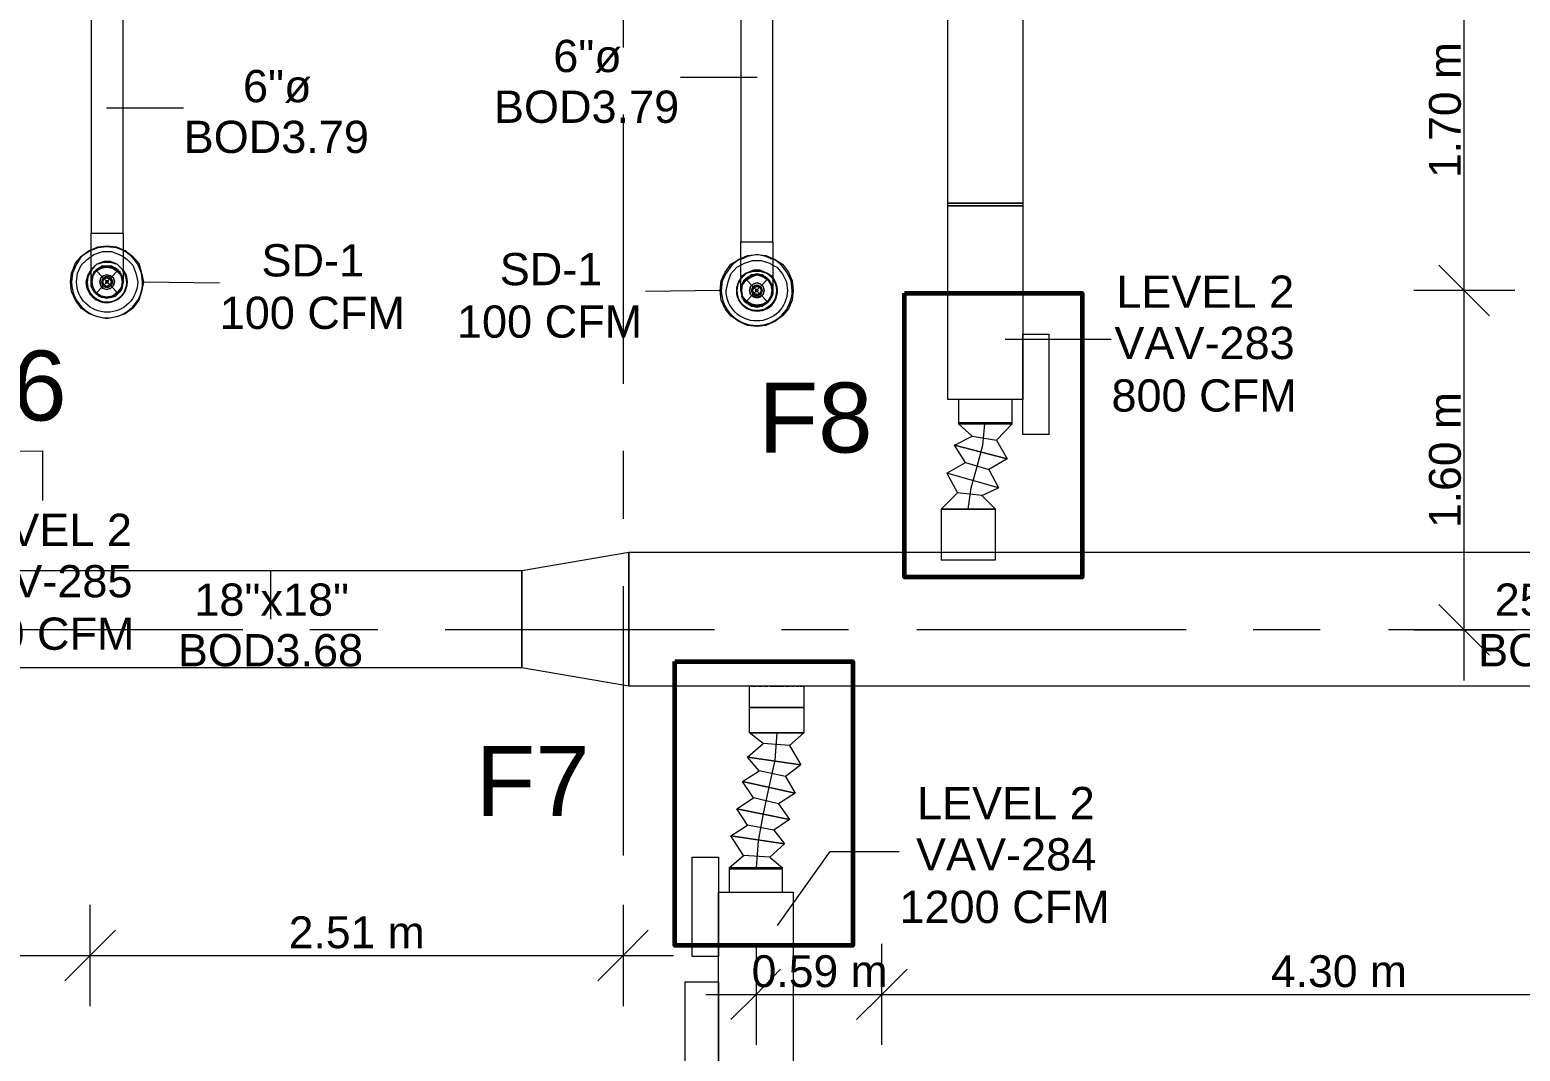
# Model space of a CAD drawing. Header units: metres. Extents: x -2 to 207, y -8 to 52.
# Drawn here: x 28.02 to 35.04, y 11.99 to 16.8 of the extents above; entities that cross this region are included whole.
import ezdxf

# ---------------------------------------------------------------- set-up
doc = ezdxf.new("R2010")
doc.units = ezdxf.units.M
doc.layers.add('HVAC - Ductos', color=5, linetype='Continuous', lineweight=0)
doc.layers.add('PDF_Text', color=7, linetype='Continuous', lineweight=0)
doc.layers.add('PDF_Geometry', color=7, linetype='Continuous', lineweight=0, true_color=0xaaaaaa)
doc.styles.add('PDF Arial-BoldMT-Identity-H', font='arial.ttf')
doc.styles.add('PDF Helvetica', font='')
doc.styles.get('PDF Helvetica').set_extended_font_data('Helvetica')

msp = doc.modelspace()

# ---------------------------------------------------------------- linework, layer by layer
at = {"layer": 'HVAC - Ductos', "lineweight": 0}
for points in [[(34.7745, 13.7378), (34.7745, 15.575), (34.7745, 17.2794), (34.7745, 19.2175)], [(28.3051, 17.0045), (28.3051, 15.8454), (28.3142, 15.8454), (28.328, 15.8454), (28.3418, 15.8454), (28.36, 15.8454), (28.3784, 15.8454), (28.4013, 15.8454), (28.4196, 15.8454), (28.4334, 15.8454), (28.4471, 15.8454), (28.4517, 15.8454), (28.4563, 15.8454), (28.4563, 17.0045)], [(31.4435, 16.5785), (31.0816, 16.5785)], [(28.3784, 16.4364), (28.7404, 16.4364)], [(28.3051, 15.6163), (28.3051, 15.6346), (28.3051, 15.6575), (28.3051, 15.6942), (28.3051, 15.74), (28.3051, 15.7904), (28.3051, 15.8454), (28.3142, 15.8454), (28.328, 15.8454), (28.3418, 15.8454), (28.36, 15.8454), (28.3784, 15.8454), (28.4013, 15.8454), (28.4196, 15.8454), (28.4334, 15.8454), (28.4471, 15.8454), (28.4517, 15.8454), (28.4563, 15.8454), (28.4563, 15.8087), (28.4563, 15.7583), (28.4563, 15.7079), (28.4563, 15.6712), (28.4563, 15.6392), (28.4563, 15.6209), (28.4563, 15.6163), (28.4517, 15.5933), (28.4471, 15.575), (28.4334, 15.5613), (28.4196, 15.5476), (28.4334, 15.5613), (28.4471, 15.575), (28.4517, 15.5933), (28.4563, 15.6163), (28.4563, 15.6209), (28.4563, 15.6163)], [(31.3657, 15.575), (31.3657, 15.5796), (31.3657, 15.5933), (31.3657, 15.6209), (31.3657, 15.653), (31.3657, 15.6988), (31.3657, 15.7492), (31.3657, 15.8041), (31.3703, 15.8041), (31.3748, 15.8041), (31.3885, 15.8041), (31.4023, 15.8041), (31.4207, 15.8041), (31.4435, 15.8041), (31.4619, 15.8041), (31.4802, 15.8041), (31.4939, 15.8041), (31.5077, 15.8041), (31.5169, 15.8041), (31.5169, 15.7674), (31.5169, 15.717), (31.5169, 15.6712), (31.5169, 15.63), (31.5169, 15.6025), (31.5169, 15.5796), (31.5169, 15.575), (31.5169, 15.5567), (31.5077, 15.5384), (31.4939, 15.5201), (31.4802, 15.5109), (31.4619, 15.5017), (31.4435, 15.4971), (31.4207, 15.5017), (31.4069, 15.5109), (31.4207, 15.5017), (31.4435, 15.4971), (31.4619, 15.5017), (31.4802, 15.5109), (31.4939, 15.5201), (31.5077, 15.5384), (31.5169, 15.5567), (31.5169, 15.575), (31.5169, 15.5842), (31.5169, 15.575)], [(28.4563, 15.7674), (28.4655, 15.7629), (28.5021, 15.7354), (28.5296, 15.7034), (28.5433, 15.6575), (28.5525, 15.6163), (28.5433, 15.5705), (28.5296, 15.5292), (28.5021, 15.4925), (28.4655, 15.4651), (28.4242, 15.4513), (28.3784, 15.4421), (28.3372, 15.4513), (28.2959, 15.4651), (28.2592, 15.4925), (28.2318, 15.5292), (28.2134, 15.5705), (28.2089, 15.6163), (28.2134, 15.6575), (28.2318, 15.7034), (28.2592, 15.7354), (28.2959, 15.7629), (28.3051, 15.7674)], [(28.3051, 15.7674), (28.3372, 15.7812), (28.3784, 15.7858), (28.4242, 15.7812), (28.4563, 15.7674)], [(28.4563, 15.7629), (28.4242, 15.7766), (28.3784, 15.7812), (28.3372, 15.7766), (28.3051, 15.7629)], [(28.3051, 15.7354), (28.3188, 15.7446), (28.36, 15.7583), (28.4013, 15.7583), (28.4379, 15.7446), (28.4563, 15.7354)], [(31.5169, 15.7216), (31.4848, 15.7354), (31.4435, 15.7446), (31.3977, 15.7354), (31.3657, 15.7216)], [(31.3657, 15.7262), (31.3977, 15.74), (31.4435, 15.7446), (31.4848, 15.74), (31.5169, 15.7262)], [(28.3142, 15.6484), (28.328, 15.6667), (28.3509, 15.6804)], [(28.3463, 15.685), (28.3509, 15.685), (28.3554, 15.685), (28.3784, 15.6896), (28.4059, 15.685), (28.4105, 15.685)], [(28.4105, 15.6804), (28.4334, 15.6667), (28.4471, 15.6484), (28.4517, 15.6438), (28.4517, 15.6392)], [(31.5169, 15.7262), (31.526, 15.7216), (31.5627, 15.6988), (31.5902, 15.6621), (31.6085, 15.6209), (31.613, 15.575), (31.6085, 15.5292), (31.5902, 15.488), (31.5627, 15.4559), (31.526, 15.4285), (31.4848, 15.4101), (31.4435, 15.4055), (31.3977, 15.4101), (31.3565, 15.4285), (31.3199, 15.4559), (31.2923, 15.488), (31.274, 15.5292), (31.2694, 15.575), (31.274, 15.6209), (31.2923, 15.6621), (31.3199, 15.6988), (31.3565, 15.7216), (31.3657, 15.7262)], [(31.3657, 15.6942), (31.384, 15.7034), (31.4207, 15.717), (31.4619, 15.717), (31.5031, 15.7034), (31.5169, 15.6942)], [(34.6553, 15.6942), (34.7745, 15.575), (34.8936, 15.4559)], [(28.3509, 15.5476), (28.328, 15.5613), (28.3142, 15.5796), (28.3097, 15.5979), (28.3051, 15.6163), (28.3097, 15.6346), (28.3142, 15.653), (28.3051, 15.6346), (28.3051, 15.6209)], [(28.3097, 15.5887), (28.3051, 15.6163), (28.3097, 15.6392), (28.3097, 15.6438), (28.3097, 15.6484)], [(28.3097, 15.5842), (28.3097, 15.5887)], [(28.4563, 15.6209), (28.4517, 15.6346), (28.4517, 15.6163), (28.4517, 15.5979), (28.4425, 15.5796), (28.4334, 15.5613)], [(28.4471, 15.6392), (28.4517, 15.6163), (28.4471, 15.5887)], [(28.4517, 15.5887), (28.4517, 15.5842), (28.4471, 15.5842)], [(28.5525, 15.6163), (28.9098, 15.6117)], [(31.5169, 15.5842), (31.5169, 15.5933), (31.5077, 15.6117), (31.4939, 15.63), (31.4802, 15.6392), (31.4619, 15.6484), (31.4435, 15.653), (31.4207, 15.6484), (31.4023, 15.6392), (31.3885, 15.63), (31.3748, 15.6117), (31.3703, 15.5933), (31.3657, 15.5842)], [(31.4069, 15.5109), (31.3885, 15.5247), (31.3794, 15.5384), (31.3703, 15.5567), (31.3703, 15.575), (31.3703, 15.5933), (31.3794, 15.6117), (31.3885, 15.6254), (31.4069, 15.6392), (31.4207, 15.6484), (31.4435, 15.6484), (31.4619, 15.6484), (31.4802, 15.6392), (31.4939, 15.6254), (31.5077, 15.6117), (31.5123, 15.5933), (31.5169, 15.575), (31.5123, 15.5567), (31.5077, 15.5384), (31.4939, 15.5247), (31.4802, 15.5109), (31.4619, 15.5063), (31.4435, 15.5017), (31.4207, 15.5063), (31.4069, 15.5109), (31.4023, 15.5109)], [(31.3703, 15.6025), (31.3703, 15.6071)], [(31.3748, 15.5521), (31.3703, 15.575), (31.3748, 15.6025)], [(31.3748, 15.6071), (31.3885, 15.6254), (31.4115, 15.6438), (31.4161, 15.6484)], [(31.4161, 15.6438), (31.4435, 15.6484), (31.4665, 15.6438)], [(31.4665, 15.6484), (31.471, 15.6438), (31.4756, 15.6438)], [(31.471, 15.6438), (31.4939, 15.6254), (31.5077, 15.6071)], [(31.5123, 15.6071), (31.5123, 15.6025), (31.5169, 15.575), (31.5123, 15.5521)], [(28.328, 15.5659), (28.3142, 15.5842)], [(28.328, 15.5613), (28.3418, 15.5521), (28.36, 15.543), (28.3784, 15.543), (28.3967, 15.543), (28.4151, 15.5521), (28.4334, 15.5613), (28.4105, 15.5476)], [(28.3554, 15.543), (28.3509, 15.543), (28.3463, 15.5476)], [(28.4059, 15.5476), (28.3784, 15.543), (28.3554, 15.5476)], [(28.4105, 15.5476), (28.4105, 15.543), (28.4059, 15.543)], [(28.4471, 15.5842), (28.4334, 15.5659)], [(31.2694, 15.575), (30.9167, 15.5705)], [(31.3703, 15.543), (31.3703, 15.5476)], [(31.4115, 15.5109), (31.3885, 15.5247), (31.3748, 15.543)], [(31.5077, 15.543), (31.4939, 15.5247), (31.471, 15.5109)], [(31.5123, 15.5476), (31.5123, 15.543)], [(35.0127, 15.575), (34.7745, 15.575), (34.5362, 15.575)], [(31.4161, 15.5063), (31.4115, 15.5063)], [(31.4665, 15.5063), (31.4435, 15.5017), (31.4161, 15.5063)], [(31.4756, 15.5063), (31.471, 15.5063), (31.4665, 15.5063)], [(32.6119, 15.3459), (33.1113, 15.3459)], [(32.4561, 14.8878), (32.3919, 14.9473), (32.6439, 14.9473), (32.5707, 14.8695), (32.621, 14.7824), (32.3736, 14.8465), (32.4561, 14.8878), (32.5707, 14.8695)], [(32.3919, 14.9473), (32.3965, 14.9473), (32.4149, 14.9473), (32.4423, 14.9473), (32.479, 14.9473), (32.5157, 14.9473), (32.5569, 14.9473), (32.5935, 14.9473), (32.621, 14.9473), (32.6394, 14.9473), (32.6439, 14.9473)], [(32.4378, 14.5442), (32.4515, 14.645), (32.479, 14.7458), (32.5065, 14.8465), (32.5157, 14.9473)], [(27.265, 14.8099), (28.076, 14.8191), (28.076, 14.5854)], [(32.4241, 14.764), (32.3736, 14.8465), (32.621, 14.7824), (32.534, 14.732), (32.5798, 14.645), (32.337, 14.7137), (32.4241, 14.764), (32.534, 14.732)], [(32.5661, 14.3425), (32.5661, 14.5442), (32.5019, 14.6083), (32.5798, 14.645), (32.337, 14.7137), (32.3874, 14.622)], [(32.5019, 14.6083), (32.3874, 14.622), (32.3095, 14.5442), (32.3095, 14.3425)], [(32.3095, 14.3425), (32.3095, 14.3059), (32.3141, 14.3059), (32.3278, 14.3059), (32.3461, 14.3059), (32.3736, 14.3059), (32.4057, 14.3059), (32.4378, 14.3059), (32.4699, 14.3059), (32.5019, 14.3059), (32.5294, 14.3059), (32.5477, 14.3059), (32.5615, 14.3059), (32.5661, 14.3059), (32.5661, 14.3425)], [(29.1527, 14.0264), (29.1527, 14.2555)], [(34.6553, 14.0952), (34.7745, 13.976), (34.8936, 13.8569)], [(34.5362, 13.976), (34.7745, 13.976), (35.0127, 13.976)], [(31.5948, 13.4308), (31.6497, 13.3392), (31.3977, 13.3758), (31.471, 13.44), (31.4069, 13.4904), (31.6634, 13.4904), (31.4069, 13.4904), (31.4069, 13.6095), (31.4069, 13.7103), (31.4115, 13.7103)], [(31.4161, 13.7103), (31.4207, 13.7103), (31.4252, 13.7103)], [(31.4298, 13.7103), (31.4344, 13.7103), (31.439, 13.7103)], [(31.4481, 13.7103), (31.4573, 13.7103), (31.4665, 13.7103)], [(31.6589, 13.7103), (31.6634, 13.7103), (31.6634, 13.6095), (31.6634, 13.4904), (31.5948, 13.4308), (31.471, 13.44)], [(31.4756, 13.7103), (31.4802, 13.7103), (31.4939, 13.7103)], [(31.5031, 13.7103), (31.5077, 13.7103), (31.5352, 13.7103), (31.5627, 13.7103), (31.5672, 13.7103)], [(31.5764, 13.7103), (31.5902, 13.7103), (31.5948, 13.7103)], [(31.6039, 13.7103), (31.613, 13.7103), (31.6176, 13.7103)], [(31.6268, 13.7103), (31.6314, 13.7103), (31.6406, 13.7103)], [(31.6452, 13.7103), (31.6497, 13.7103), (31.6543, 13.7103)], [(31.5352, 13.4904), (31.526, 13.3621), (31.4985, 13.2338), (31.471, 13.1101), (31.4481, 12.9818), (31.439, 12.8535)], [(31.5764, 13.2842), (31.6222, 13.2063), (31.3748, 13.2613), (31.4527, 13.3117), (31.3977, 13.3758), (31.6497, 13.3392), (31.5764, 13.2842), (31.4527, 13.3117)], [(31.5443, 13.1559), (31.5948, 13.0826), (31.3473, 13.133), (31.4252, 13.1834), (31.3748, 13.2613), (31.6222, 13.2063), (31.5443, 13.1559), (31.4252, 13.1834)], [(31.5214, 13.0322), (31.5718, 12.968), (31.3199, 13.0047), (31.3977, 13.0551), (31.3473, 13.133), (31.5948, 13.0826), (31.5214, 13.0322), (31.3977, 13.0551)], [(31.5031, 12.9039), (31.5627, 12.8535), (31.3107, 12.8535), (31.3794, 12.9131), (31.3199, 13.0047), (31.5718, 12.968), (31.5031, 12.9039), (31.3794, 12.9131)], [(31.5398, 12.5832), (31.7872, 12.9314), (32.1125, 12.9314)], [(31.5627, 12.8535), (31.5581, 12.8535), (31.5398, 12.8535), (31.5123, 12.8535), (31.4756, 12.8535), (31.439, 12.8535), (31.3977, 12.8535), (31.3611, 12.8535), (31.3336, 12.8535), (31.3153, 12.8535), (31.3107, 12.8535)], [(28.3005, 12.2029), (28.3005, 12.4412), (28.3005, 12.6794)], [(30.8113, 12.6794), (30.8113, 12.4412), (30.8113, 12.2029)], [(28.4196, 12.5603), (28.3005, 12.4412), (28.1814, 12.322)], [(30.9304, 12.5603), (30.8113, 12.4412), (30.6921, 12.322)], [(21.3913, 12.4412), (28.3005, 12.4412), (31.0496, 12.4412)], [(31.439, 12.4961), (31.439, 12.2579), (31.439, 12.0196)], [(32.03, 12.0196), (32.03, 12.2579), (32.03, 12.4961)], [(31.5535, 12.377), (31.439, 12.2579), (31.3199, 12.1387)], [(32.1492, 12.377), (32.03, 12.2579), (31.9109, 12.1387)], [(31.2007, 12.2579), (32.03, 12.2579), (36.3322, 12.2579), (40.245, 12.2579)]]:
    msp.add_lwpolyline(points, dxfattribs=at)
for points in [[(32.6944, 17.4994), (32.6944, 15.9874), (32.3416, 15.9874), (32.3416, 17.4994)], [(31.5169, 16.9541), (31.5077, 16.9541), (31.4939, 16.9541), (31.4802, 16.9541), (31.4619, 16.9541), (31.4435, 16.9541), (31.4207, 16.9541), (31.4023, 16.9541), (31.3885, 16.9541), (31.3748, 16.9541), (31.3703, 16.9541), (31.3657, 16.9541), (31.3657, 15.8041), (31.3703, 15.8041), (31.3748, 15.8041), (31.3885, 15.8041), (31.4023, 15.8041), (31.4207, 15.8041), (31.4435, 15.8041), (31.4619, 15.8041), (31.4802, 15.8041), (31.4939, 15.8041), (31.5077, 15.8041), (31.5169, 15.8041)], [(32.3416, 15.9737), (32.3416, 15.9874), (32.6944, 15.9874), (32.6944, 15.9737)], [(32.3416, 15.0619), (32.3416, 15.9737), (32.6944, 15.9737), (32.6944, 15.0619)], [(28.3051, 15.6712), (28.2914, 15.6484), (28.2822, 15.6163), (28.2914, 15.6484)], [(28.3326, 15.6988), (28.3646, 15.7125), (28.3967, 15.7125), (28.4288, 15.6988), (28.4517, 15.6758), (28.4563, 15.6712), (28.4517, 15.6758), (28.4563, 15.6667), (28.4517, 15.6758), (28.4288, 15.6988), (28.3967, 15.7079), (28.3646, 15.7079), (28.3326, 15.6988), (28.3097, 15.6758), (28.3051, 15.6667), (28.3097, 15.6758), (28.3326, 15.6988), (28.3646, 15.7079), (28.3967, 15.7079), (28.4288, 15.6988), (28.4517, 15.6758), (28.4288, 15.6988), (28.3967, 15.7125), (28.3646, 15.7125), (28.3326, 15.6988), (28.3051, 15.6758), (28.3051, 15.6712), (28.3051, 15.6758)], [(28.4059, 15.5476), (28.3784, 15.543), (28.3509, 15.5476), (28.328, 15.5659), (28.3142, 15.5887), (28.3097, 15.6163), (28.3142, 15.6438), (28.328, 15.6667), (28.3509, 15.6804), (28.3784, 15.685), (28.4059, 15.6804), (28.4288, 15.6667), (28.4471, 15.6438), (28.4517, 15.6163), (28.4471, 15.5887), (28.4288, 15.5659)], [(28.328, 15.6667), (28.3418, 15.6804), (28.36, 15.685), (28.3784, 15.6896), (28.3967, 15.685), (28.4151, 15.6804), (28.4334, 15.6667), (28.4425, 15.653), (28.4517, 15.6346), (28.4471, 15.653), (28.4334, 15.6712), (28.4196, 15.6804), (28.4013, 15.6896), (28.3784, 15.6896), (28.36, 15.6896), (28.3418, 15.6804), (28.328, 15.6712), (28.3142, 15.653)], [(31.3657, 15.6392), (31.3931, 15.6575), (31.4252, 15.6712), (31.4573, 15.6712), (31.4894, 15.6575), (31.5169, 15.6392), (31.5169, 15.6346), (31.5169, 15.6392), (31.4894, 15.6575), (31.4573, 15.6712), (31.4252, 15.6712), (31.3931, 15.6575), (31.3657, 15.6392), (31.3657, 15.6346)], [(31.5123, 15.6346), (31.4894, 15.6575), (31.4573, 15.6667), (31.4252, 15.6667), (31.3931, 15.6575), (31.3703, 15.6346), (31.3657, 15.63), (31.3703, 15.6346), (31.3931, 15.6575), (31.4252, 15.6667), (31.4573, 15.6667), (31.4894, 15.6575), (31.5123, 15.6346), (31.5169, 15.63)], [(28.3051, 15.6209), (28.3051, 15.6163), (28.3051, 15.5933), (28.3142, 15.575), (28.328, 15.5613), (28.3418, 15.5476), (28.36, 15.543), (28.3784, 15.5384), (28.4013, 15.543), (28.4151, 15.5476), (28.4013, 15.543), (28.3784, 15.5384), (28.36, 15.543), (28.3418, 15.5476), (28.328, 15.5613), (28.3142, 15.575), (28.3051, 15.5933), (28.3051, 15.6163)], [(28.3509, 15.6346), (28.3463, 15.6163), (28.3509, 15.6346), (28.36, 15.6438), (28.3784, 15.6484), (28.3967, 15.6438), (28.4105, 15.6346), (28.4151, 15.6163), (28.4105, 15.6346), (28.3967, 15.6438), (28.3784, 15.6484), (28.3646, 15.6438)], [(28.4105, 15.5979), (28.4151, 15.6163), (28.4105, 15.5979), (28.3967, 15.5842), (28.3784, 15.5796), (28.36, 15.5842), (28.3509, 15.5979), (28.3463, 15.6163), (28.3509, 15.5979), (28.3646, 15.5842), (28.3784, 15.5796), (28.3967, 15.5842)], [(28.36, 15.63), (28.3554, 15.6163), (28.36, 15.63), (28.3738, 15.6392), (28.3876, 15.6392), (28.4013, 15.63), (28.4059, 15.6163), (28.4013, 15.63), (28.3876, 15.6392), (28.3738, 15.6392)], [(28.4013, 15.6025), (28.4059, 15.6163), (28.4013, 15.5979), (28.3876, 15.5887), (28.3738, 15.5887), (28.36, 15.5979), (28.3554, 15.6163), (28.36, 15.6025), (28.3738, 15.5933), (28.3876, 15.5933)], [(28.3921, 15.6025), (28.3784, 15.5933), (28.3646, 15.6025), (28.36, 15.6163), (28.3646, 15.63), (28.3784, 15.6346), (28.3921, 15.63), (28.4013, 15.6163)], [(28.383, 15.6209), (28.3784, 15.6209), (28.3738, 15.6163), (28.3784, 15.6209), (28.383, 15.6209), (28.3876, 15.6163), (28.383, 15.6117), (28.3784, 15.6117), (28.3738, 15.6163), (28.3784, 15.6117), (28.383, 15.6117), (28.383, 15.6163)], [(31.3657, 15.6346), (31.3519, 15.6071), (31.3473, 15.575), (31.3519, 15.6071)], [(31.4435, 15.5063), (31.4161, 15.5109), (31.3931, 15.5247), (31.3748, 15.5476), (31.3703, 15.575), (31.3748, 15.6025), (31.3931, 15.6254), (31.4161, 15.6392), (31.4435, 15.6484), (31.471, 15.6392), (31.4939, 15.6254), (31.5077, 15.6025), (31.5123, 15.575), (31.5077, 15.5476), (31.4939, 15.5247), (31.471, 15.5109)], [(31.4115, 15.5933), (31.4069, 15.575), (31.4115, 15.5933), (31.4252, 15.6071), (31.4435, 15.6117), (31.4573, 15.6071), (31.471, 15.5933), (31.4756, 15.575), (31.471, 15.5933), (31.4573, 15.6071), (31.4435, 15.6117), (31.4252, 15.6071)], [(31.4207, 15.5887), (31.4161, 15.575), (31.4207, 15.5887), (31.4344, 15.5979), (31.4481, 15.5979), (31.4619, 15.5887), (31.4665, 15.575), (31.4619, 15.5887), (31.4481, 15.5979), (31.4344, 15.5979)], [(31.4573, 15.5613), (31.4435, 15.5567), (31.4298, 15.5613), (31.4207, 15.575), (31.4298, 15.5887), (31.4435, 15.5933), (31.4573, 15.5887), (31.4619, 15.575)], [(28.4151, 15.5476), (28.4196, 15.5476)], [(31.3657, 15.5842), (31.3657, 15.575), (31.3703, 15.5567), (31.3748, 15.5384), (31.3885, 15.5201), (31.4023, 15.5109), (31.3885, 15.5201), (31.3748, 15.5384), (31.3703, 15.5567), (31.3657, 15.575)], [(31.471, 15.5567), (31.4756, 15.575), (31.471, 15.5567), (31.4573, 15.543), (31.4435, 15.5384), (31.4252, 15.543), (31.4115, 15.5567), (31.4069, 15.575), (31.4115, 15.5567), (31.4252, 15.5476), (31.4435, 15.543), (31.4573, 15.5476)], [(31.4619, 15.5613), (31.4665, 15.575), (31.4619, 15.5613), (31.4481, 15.5521), (31.4344, 15.5521), (31.4207, 15.5613), (31.4161, 15.575), (31.4207, 15.5613), (31.4344, 15.5521), (31.4481, 15.5521)], [(31.439, 15.5796), (31.4344, 15.575), (31.439, 15.5796), (31.4435, 15.5796), (31.4481, 15.575), (31.4435, 15.5796)], [(31.4435, 15.5705), (31.4481, 15.575), (31.4435, 15.5705), (31.439, 15.5705), (31.4344, 15.575), (31.439, 15.5705)], [(32.818, 14.8969), (32.6944, 14.8969), (32.6944, 15.3689), (32.818, 15.3689)], [(32.3919, 14.9519), (32.3965, 14.9519), (32.4149, 14.9519), (32.4423, 14.9519), (32.479, 14.9519), (32.5157, 14.9519), (32.5569, 14.9519), (32.589, 14.9519), (32.621, 14.9519), (32.6348, 14.9519), (32.6439, 14.9519), (32.6439, 15.0619), (32.6394, 15.0619), (32.6256, 15.0619), (32.6073, 15.0619), (32.5798, 15.0619), (32.5523, 15.0619), (32.5157, 15.0619), (32.4836, 15.0619), (32.4561, 15.0619), (32.4286, 15.0619), (32.4103, 15.0619), (32.3965, 15.0619), (32.3919, 15.0619), (32.3919, 14.9519), (32.3919, 14.9473), (32.3965, 14.9473), (32.4149, 14.9473), (32.4423, 14.9473), (32.479, 14.9473), (32.5157, 14.9473), (32.5569, 14.9473), (32.5935, 14.9473), (32.621, 14.9473), (32.6394, 14.9473), (32.6439, 14.9473), (32.6439, 14.9519), (32.6348, 14.9519), (32.621, 14.9519), (32.589, 14.9519), (32.5569, 14.9519), (32.5157, 14.9519), (32.479, 14.9519), (32.4423, 14.9519), (32.4149, 14.9519), (32.3965, 14.9519)], [(32.3919, 14.9519), (32.3965, 14.9519), (32.4103, 14.9519), (32.4286, 14.9519), (32.4561, 14.9519), (32.4836, 14.9519), (32.5157, 14.9519), (32.5523, 14.9519), (32.5798, 14.9519), (32.6073, 14.9519), (32.6256, 14.9519), (32.6394, 14.9519), (32.6439, 14.9519), (32.6394, 14.9519), (32.6256, 14.9519), (32.6073, 14.9519), (32.5798, 14.9519), (32.5523, 14.9519), (32.5157, 14.9519), (32.4836, 14.9519), (32.4561, 14.9519), (32.4286, 14.9519), (32.4103, 14.9519), (32.3965, 14.9519)], [(32.5661, 14.5442), (32.5615, 14.5442), (32.5477, 14.5442), (32.5294, 14.5442), (32.5019, 14.5442), (32.4699, 14.5442), (32.4378, 14.5442), (32.4057, 14.5442), (32.3736, 14.5442), (32.3461, 14.5442), (32.3278, 14.5442), (32.3141, 14.5442), (32.3095, 14.5442), (32.3141, 14.5442), (32.3278, 14.5442), (32.3461, 14.5442), (32.3736, 14.5442), (32.4057, 14.5442), (32.4378, 14.5442), (32.4699, 14.5442), (32.5019, 14.5442), (32.5294, 14.5442), (32.5477, 14.5442), (32.5615, 14.5442)], [(32.5661, 14.5442), (32.3095, 14.5442)], [(30.8387, 13.7103), (30.3348, 13.7973), (30.3348, 14.2555), (30.8387, 14.3425)], [(30.8387, 14.3425), (39.7043, 14.3425), (39.7043, 13.7103), (30.8387, 13.7103)], [(25.3636, 14.2555), (30.3348, 14.2555), (30.3348, 13.7973), (25.3636, 13.7973)], [(31.4069, 13.6095), (31.4115, 13.6095), (31.4252, 13.6095), (31.4435, 13.6095), (31.471, 13.6095), (31.5031, 13.6095), (31.5352, 13.6095), (31.5672, 13.6095), (31.5994, 13.6095), (31.6222, 13.6095), (31.6452, 13.6095), (31.6589, 13.6095), (31.6634, 13.6095), (31.6589, 13.6095), (31.6452, 13.6095), (31.6222, 13.6095), (31.5994, 13.6095), (31.5672, 13.6095), (31.5352, 13.6095), (31.5031, 13.6095), (31.471, 13.6095), (31.4435, 13.6095), (31.4252, 13.6095), (31.4115, 13.6095)], [(31.4069, 13.4904), (31.4115, 13.4904), (31.4252, 13.4904), (31.4435, 13.4904), (31.471, 13.4904), (31.5031, 13.4904), (31.5352, 13.4904), (31.5672, 13.4904), (31.5994, 13.4904), (31.6222, 13.4904), (31.6452, 13.4904), (31.6589, 13.4904), (31.6634, 13.4904), (31.6589, 13.4904), (31.6452, 13.4904), (31.6222, 13.4904), (31.5994, 13.4904), (31.5672, 13.4904), (31.5352, 13.4904), (31.5031, 13.4904), (31.471, 13.4904), (31.4435, 13.4904), (31.4252, 13.4904), (31.4115, 13.4904)], [(31.1366, 12.9039), (31.2603, 12.9039), (31.2603, 12.4366), (31.1366, 12.4366)], [(31.5627, 12.8489), (31.5581, 12.8489), (31.5398, 12.8489), (31.5123, 12.8489), (31.4756, 12.8489), (31.439, 12.8489), (31.3977, 12.8489), (31.3611, 12.8489), (31.3336, 12.8489), (31.3199, 12.8489), (31.3107, 12.8489), (31.3107, 12.7389), (31.3153, 12.7389), (31.329, 12.7389), (31.3473, 12.7389), (31.3748, 12.7389), (31.4023, 12.7389), (31.439, 12.7389), (31.471, 12.7389), (31.4985, 12.7389), (31.526, 12.7389), (31.5443, 12.7389), (31.5581, 12.7389), (31.5627, 12.7389), (31.5627, 12.8489), (31.5627, 12.8535), (31.5581, 12.8535), (31.5398, 12.8535), (31.5123, 12.8535), (31.4756, 12.8535), (31.439, 12.8535), (31.3977, 12.8535), (31.3611, 12.8535), (31.3336, 12.8535), (31.3153, 12.8535), (31.3107, 12.8535), (31.3107, 12.8489), (31.3199, 12.8489), (31.3336, 12.8489), (31.3611, 12.8489), (31.3977, 12.8489), (31.439, 12.8489), (31.4756, 12.8489), (31.5123, 12.8489), (31.5398, 12.8489), (31.5581, 12.8489)], [(31.5627, 12.8489), (31.5581, 12.8489), (31.5443, 12.8489), (31.526, 12.8489), (31.4985, 12.8489), (31.471, 12.8489), (31.439, 12.8489), (31.4023, 12.8489), (31.3748, 12.8489), (31.3473, 12.8489), (31.329, 12.8489), (31.3153, 12.8489), (31.3107, 12.8489), (31.3153, 12.8489), (31.329, 12.8489), (31.3473, 12.8489), (31.3748, 12.8489), (31.4023, 12.8489), (31.439, 12.8489), (31.471, 12.8489), (31.4985, 12.8489), (31.526, 12.8489), (31.5443, 12.8489), (31.5581, 12.8489)], [(31.613, 12.7389), (31.613, 10.9154), (31.2603, 10.9154), (31.2603, 12.7389)], [(31.1045, 12.3174), (31.2603, 12.3174), (31.2603, 11.8593), (31.1045, 11.8593)]]:
    msp.add_lwpolyline(points, close=True, dxfattribs=at)
for points in [[(28.3051, 15.7629), (28.2959, 15.7583), (28.2592, 15.7354), (28.2364, 15.6988), (28.218, 15.6575), (28.2134, 15.6163, 1.013803), (28.5479, 15.6163), (28.5433, 15.6575), (28.525, 15.6988), (28.4975, 15.7354), (28.4655, 15.7583), (28.4563, 15.7629)], [(28.4563, 15.7354), (28.4746, 15.7216), (28.5021, 15.6942), (28.5159, 15.6575), (28.525, 15.6163, -0.994375), (28.2364, 15.6163), (28.241, 15.6575), (28.2592, 15.6942), (28.2868, 15.7216), (28.3051, 15.7354)], [(31.3657, 15.7216), (31.3565, 15.7216), (31.3245, 15.6942), (31.2969, 15.6575), (31.2786, 15.6209), (31.274, 15.575, 0.986188), (31.6085, 15.575), (31.6039, 15.6209), (31.5856, 15.6575), (31.5581, 15.6942), (31.526, 15.7216), (31.5169, 15.7216)], [(31.5169, 15.6942), (31.5352, 15.685), (31.5627, 15.653), (31.581, 15.6163), (31.5856, 15.575, -0.994592), (31.2969, 15.575), (31.3061, 15.6163), (31.3199, 15.653), (31.3473, 15.685), (31.3657, 15.6942)]]:
    msp.add_lwpolyline(points, format="xyb", dxfattribs=at)
for points in [[(28.3051, 15.6667), (28.2914, 15.6484), (28.2868, 15.6163, 1.387296), (28.4563, 15.6667), (28.47, 15.6484), (28.4746, 15.6163), (28.47, 15.6484), (28.4563, 15.6712, -1.37703), (28.2822, 15.6163, 1.018374), (28.4746, 15.6163, -1.387992)], [(31.3473, 15.575, 1.398072), (31.5169, 15.63), (31.5306, 15.6071), (31.5352, 15.575, -1.398106), (31.3657, 15.63), (31.3519, 15.6071), (31.3473, 15.575, 1.009886), (31.5398, 15.575), (31.5306, 15.6071), (31.5169, 15.6346, -1.407281)]]:
    msp.add_lwpolyline(points, format="xyb", close=True, dxfattribs=at)
at = {"layer": 'PDF_Geometry', "lineweight": 0}
for points in [[(30.8113, 17.0412), (30.8113, 16.7205)], [(30.8113, 16.4043), (30.8113, 15.1352)], [(30.8113, 14.8191), (30.8113, 14.4983)], [(30.8113, 14.1822), (30.8113, 12.9131)], [(29.0198, 13.976), (27.7507, 13.976)], [(29.6567, 13.976), (29.336, 13.976)], [(31.2419, 13.976), (29.9728, 13.976)], [(31.8743, 13.976), (31.5581, 13.976)], [(33.4641, 13.976), (32.195, 13.976)], [(34.0963, 13.976), (33.7802, 13.976)], [(35.6862, 13.976), (34.417, 13.976)], [(30.8113, 12.5969), (30.8113, 12.2762)]]:
    msp.add_lwpolyline(points, dxfattribs=at)
at = {"layer": 'PDF_Geometry', "color": 8, "lineweight": 0, "true_color": 0x808080}
for points in [[(28.4425, 15.6621), (28.4013, 15.6896), (28.3554, 15.6896), (28.3188, 15.6621), (28.3051, 15.6163), (28.3188, 15.5705), (28.3554, 15.543), (28.4013, 15.543), (28.4425, 15.5705), (28.4563, 15.6163)], [(31.5031, 15.6209), (31.4665, 15.6484), (31.4161, 15.6484), (31.3794, 15.6209), (31.3657, 15.575), (31.3794, 15.5292), (31.4161, 15.5017), (31.4665, 15.5017), (31.5031, 15.5292), (31.5169, 15.575)]]:
    msp.add_lwpolyline(points, close=True, dxfattribs=at)
for points in [[(28.328, 15.6712), (28.4334, 15.5613)], [(28.4334, 15.6712), (28.328, 15.5613)], [(31.3885, 15.63), (31.4939, 15.5201)], [(31.4939, 15.63), (31.3885, 15.5201)]]:
    msp.add_lwpolyline(points, dxfattribs=at)
at = {"layer": 'PDF_Geometry', "color": 232, "lineweight": 60, "true_color": 0xe91e64}
for points in [[(32.1366, 15.5617), (32.9751, 15.5617), (32.9751, 14.2233), (32.1366, 14.2233)], [(31.0549, 13.8267), (31.8934, 13.8267), (31.8934, 12.4883), (31.0549, 12.4883)]]:
    msp.add_lwpolyline(points, close=True, dxfattribs=at)

# ---------------------------------------------------------------- texts
at = {"layer": 'PDF_Text', "lineweight": 0, "attachment_point": 4, "style": 'PDF Helvetica'}
for s, insert, char_height in [('6"ø', (30.4825, 16.6783), 0.1519), ('6"ø', (29.0209, 16.5363), 0.1519), ('BOD3.79', (30.2031, 16.4401), 0.1519), ('BOD3.79', (28.7414, 16.298), 0.1519), ('SD-1', (29.108, 15.7162), 0.1519), ('SD-1', (30.2305, 15.6749), 0.1519), ('LEVEL 2', (33.1354, 15.5695), 0.1519), ('100 CFM', (28.911, 15.4687), 0.1519), ('100 CFM', (30.0289, 15.4275), 0.1519), ('VAV-283', (33.1262, 15.3267), 0.1519), ('800 CFM', (33.1125, 15.0793), 0.1519), ('LEVEL 2', (27.6601, 14.447), 0.1519), ('VAV-285', (27.6509, 14.2041), 0.1519), ('18"x18"', (28.7918, 14.1171), 0.1519), ('25"x20"', (34.9177, 14.1171), 0.1519), ('300 CFM', (27.6372, 13.9567), 0.1519), ('BOD3.68', (28.7139, 13.8788), 0.1519), ('BOD3.66', (34.8399, 13.8788), 0.1519), ('LEVEL 2', (32.1961, 13.1595), 0.1519), ('VAV-284', (32.1915, 12.9167), 0.1519), ('1200 CFM', (32.1137, 12.6692), 0.1519), ('2.51 m', (29.2363, 12.5494), 0.15002), ('0.59 m', (31.4172, 12.3661), 0.15002), ('4.30 m', (33.8639, 12.3661), 0.15002)]:
    msp.add_mtext(s, dxfattribs=dict(at, insert=insert, char_height=char_height))
at = {"layer": 'PDF_Text', "lineweight": 0, "char_height": 0.15002, "attachment_point": 4, "rotation": 90, "style": 'PDF Helvetica'}
for s, insert in [('1.70 m', (34.6844, 16.1052)), ('1.60 m', (34.6844, 14.4557))]:
    msp.add_mtext(s, dxfattribs=dict(at, insert=insert))
at = {"layer": 'PDF_Text', "color": 232, "lineweight": 60, "true_color": 0xe91e64, "char_height": 0.32989, "attachment_point": 4, "style": 'PDF Arial-BoldMT-Identity-H'}
for s, insert in [('F6', (27.6521, 15.1248)), ('F8', (31.4489, 14.974)), ('F7', (30.1164, 13.2642))]:
    msp.add_mtext(s, dxfattribs=dict(at, insert=insert))

doc.saveas('drawing.dxf')
